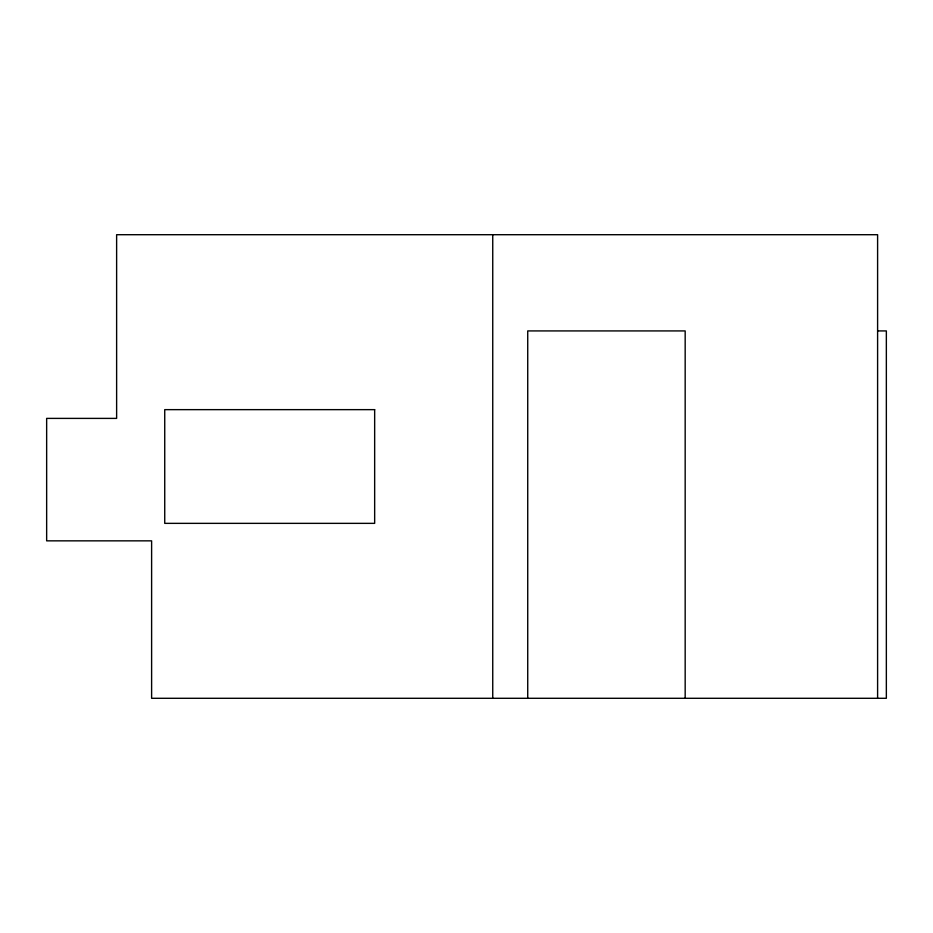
<?xml version="1.0" encoding="UTF-8"?>
<svg xmlns="http://www.w3.org/2000/svg" width="933" height="933" viewBox="0 0 933 933"><rect width="100%" height="100%" fill="white"/><g stroke="black" fill="none" stroke-linecap="round" stroke-linejoin="round"><path stroke-width="1.4" d="M877.603 330.923L886.35 330.923L886.35 698.292L151.613 698.292L151.613 540.848L46.65 540.848L46.65 418.392L116.625 418.392L116.625 234.708L877.603 234.708L877.603 698.292M685.172 698.292L685.172 330.923L527.728 330.923L527.728 698.292M492.741 234.708L492.741 698.292M374.658 409.645L164.733 409.645L164.733 523.355L374.658 523.355L374.658 409.645"/></g></svg>
